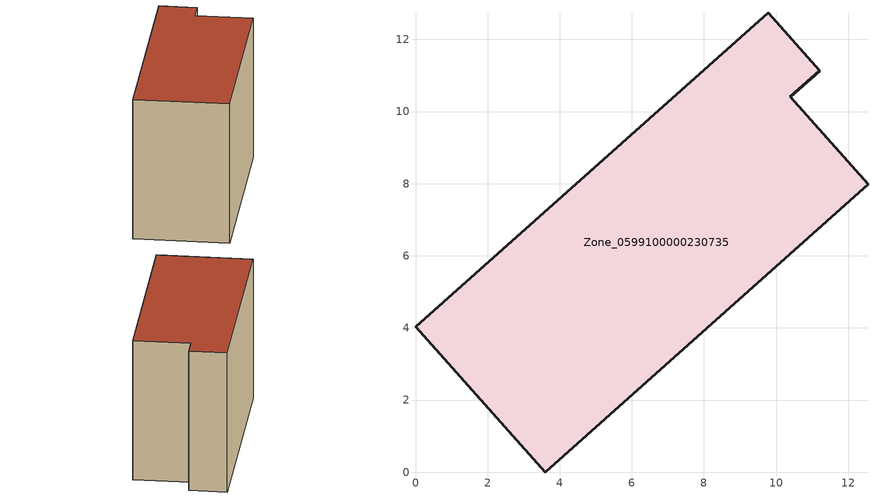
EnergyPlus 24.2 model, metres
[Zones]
Zone_0599100000230735
 floor ground (C_G): 0,4.04 9.78,12.74 11.21,11.14 10.39,10.41 12.55,7.99 3.6,0 z0
 wall outside (C_F): 10.39,10.41 11.21,11.14 9.78,12.74 0,4.04 3.6,0 12.55,7.99 10.39,10.41 z0:8.39
 roof outside (C_R): 3.6,0 12.55,7.99 10.39,10.41 11.21,11.14 9.78,12.74 0,4.04 z8.39
[BUILDING]
Pand.0599100000230735: North Axis=0; Terrain=City; Loads Convergence Tolerance Value=0.04; Temperature Convergence Tolerance Value=0.4; Solar Distribution=FullExterior; Maximum Number of Warmup Days=25; Minimum Number of Warmup Days=1
[Site:Location]
Rotterdam.The.Hague.AP_ZH_NLD Design_Conditions: Latitude=51.96; Longitude=4.45; Time Zone=1; Elevation=-4.5
[SITE:GROUNDTEMPERATURE:BUILDINGSURFACE]
18, 18, 18, 18, 18, 18, 18, 18, 18, 18, 18, 18
[MATERIAL] Thermal Absorptance=0.9; Solar Absorptance=0.7; Visible Absorptance=0.7
Name | Roughness | Thickness | Conductivity | Density | Specific Heat
G.TI.1975-1991 | MediumSmooth | 0.15 | 0.288461 | 540 | 1210
F.TI.1975-1991 | Rough | 0.3 | 0.230769 | 1920 | 840
R.TI.1975-1991 | MediumRough | 0.2 | 0.153846 | 1500 | 1000
[CONSTRUCTION]
C_G: G.TI.1975-1991
C_F: F.TI.1975-1991
C_R: R.TI.1975-1991
[ZONE]
Zone_0599100000230735: Type=1; Multiplier=1; Ceiling Height=Autocalculate; Volume=Autocalculate; Floor Area=autocalculate; Part of Total Floor Area=Yes
[ZONEINFILTRATION:DESIGNFLOWRATE]
Infil_Zone_0599100000230735: Zone or ZoneList or Space or SpaceList=Zone_0599100000230735; Schedule=AlwaysOn; Design Flow Rate Calculation Method=Flow/Area; Flow Rate per Floor Area=0.003; Constant Term Coefficient=1; Temperature Term Coefficient=0; Velocity Term Coefficient=0; Velocity Squared Term Coefficient=0
[HVACTEMPLATE:ZONE:IDEALLOADSAIRSYSTEM]
Zone_0599100000230735: Maximum Heating Supply Air Temperature=50; Minimum Cooling Supply Air Temperature=13; Maximum Heating Supply Air Humidity Ratio=0.0156; Minimum Cooling Supply Air Humidity Ratio=0.0077; Heating Limit=NoLimit; Cooling Limit=NoLimit; Dehumidification Control Type=ConstantSensibleHeatRatio; Cooling Sensible Heat Ratio=0.7; Dehumidification Setpoint=60; Humidification Control Type=None; Humidification Setpoint=30; Outdoor Air Method=None; Outdoor Air Flow Rate per Person=0.00944; Outdoor Air Flow Rate per Zone Floor Area=0; Outdoor Air Flow Rate per Zone=0; Demand Controlled Ventilation Type=None; Outdoor Air Economizer Type=NoEconomizer; Heat Recovery Type=None; Sensible Heat Recovery Effectiveness=0.7; Latent Heat Recovery Effectiveness=0.65
[ZONECONTROL:THERMOSTAT]
ThermostatControl_Zone_0599100000230735: Zone or ZoneList=Zone_0599100000230735; Control Type Schedule=DualSetpointControlType; Control 1=Thermostat_Zone_0599100000230735; Temperature Difference Between Cutout And Setpoint=0
[THERMOSTATSETPOINT:DUALSETPOINT]
Thermostat_Zone_0599100000230735: Heating Setpoint Temperature Schedule=HeatingSetpoint_Zone_0599100000230735; Cooling Setpoint Temperature Schedule=CoolingSetpoint_Zone_0599100000230735
[SCHEDULE:COMPACT]
HeatingSetpoint_Zone_0599100000230735: Through: 12/31, For: AllDays, Until: 24:00, 21
CoolingSetpoint_Zone_0599100000230735: Through: 12/31, For: AllDays, Until: 24:00, 24
DualSetpointControlType: Through: 12/31, For: AllDays, Until: 24:00, 4
AlwaysOn: Through: 12/31, For: AllDays, Until: 24:00, 1
